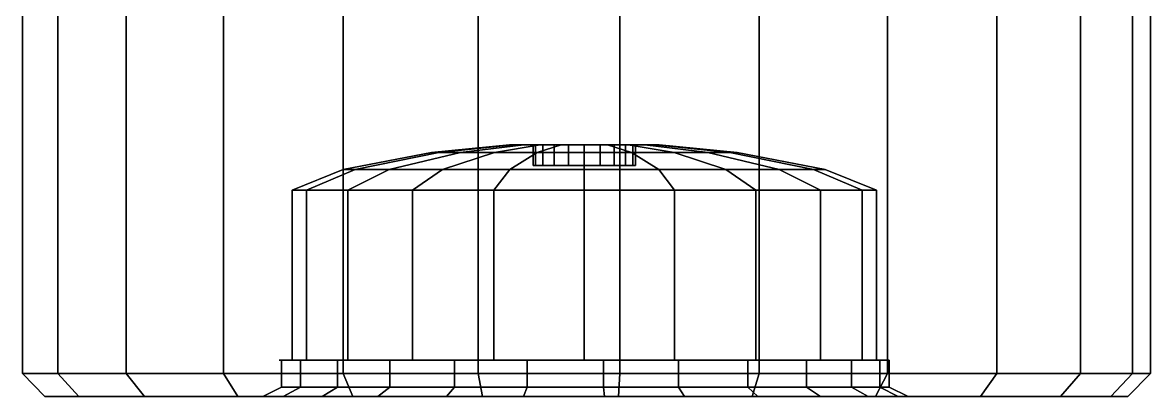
# Model space of a CAD drawing. Extents: x -11 to 118, y -54 to 30.
# Drawn here: x 47.82 to 55.96, y -0.79 to 1.91 of the extents above; entities that cross this region are included whole.
import ezdxf

# ---------------------------------------------------------------- set-up
doc = ezdxf.new("R2010")
doc.units = 0
doc.header["$MEASUREMENT"] = 0
doc.layers.add('CAR1', color=7, linetype='CONTINUOUS')
doc.layers.add('TIRES', color=19, linetype='CONTINUOUS')

msp = doc.modelspace()

# ---------------------------------------------------------------- linework, layer by layer
at = {"layer": 'CAR1', "color": 7, "linetype": 'Continuous'}
for points in [[(51.3309, 1.0233, 3.75), (50.7675, 0.9666, 3.75), (50.8215, 0.9666, 3.409), (51.3573, 1.0233, 3.5831)], [(51.3573, 1.0233, 3.9169), (50.8215, 0.9666, 4.091), (50.7675, 0.9666, 3.75), (51.3309, 1.0233, 3.75)], [(51.3573, 1.0233, 3.5831), (50.8215, 0.9666, 3.409), (50.9782, 0.9666, 3.1013), (51.434, 1.0233, 3.4325)], [(51.434, 1.0233, 4.0675), (50.9782, 0.9666, 4.3987), (50.8215, 0.9666, 4.091), (51.3573, 1.0233, 3.9169)], [(51.434, 1.0233, 3.4325), (50.9782, 0.9666, 3.1013), (51.2224, 0.9666, 2.8571), (51.5536, 1.0233, 3.313)], [(51.5536, 1.0233, 4.187), (51.2224, 0.9666, 4.6429), (50.9782, 0.9666, 4.3987), (51.434, 1.0233, 4.0675)], [(51.5536, 1.0233, 3.313), (51.2224, 0.9666, 2.8571), (51.53, 0.9666, 2.7004), (51.7041, 1.0233, 3.2362)], [(51.7041, 1.0233, 4.2638), (51.53, 0.9666, 4.7996), (51.2224, 0.9666, 4.6429), (51.5536, 1.0233, 4.187)], [(51.7041, 1.0233, 3.2362), (51.53, 0.9666, 2.7004), (51.8711, 0.9666, 2.6464), (51.8711, 1.0233, 3.2098)], [(51.8711, 1.0233, 4.2902), (51.8711, 0.9666, 4.8536), (51.53, 0.9666, 4.7996), (51.7041, 1.0233, 4.2638)], [(51.8711, 1.0233, 3.2098), (51.8711, 0.9666, 2.6464), (52.2121, 0.9666, 2.7004), (52.038, 1.0233, 3.2362)], [(52.038, 1.0233, 4.2638), (52.2121, 0.9666, 4.7996), (51.8711, 0.9666, 4.8536), (51.8711, 1.0233, 4.2902)], [(52.038, 1.0233, 3.2362), (52.2121, 0.9666, 2.7004), (52.5198, 0.9666, 2.8571), (52.1886, 1.0233, 3.313)], [(52.1886, 1.0233, 4.187), (52.5198, 0.9666, 4.6429), (52.2121, 0.9666, 4.7996), (52.038, 1.0233, 4.2638)], [(52.1886, 1.0233, 3.313), (52.5198, 0.9666, 2.8571), (52.7639, 0.9666, 3.1013), (52.3081, 1.0233, 3.4325)], [(52.3081, 1.0233, 4.0675), (52.7639, 0.9666, 4.3987), (52.5198, 0.9666, 4.6429), (52.1886, 1.0233, 4.187)], [(52.3081, 1.0233, 3.4325), (52.7639, 0.9666, 3.1013), (52.9207, 0.9666, 3.409), (52.3848, 1.0233, 3.5831)], [(52.3848, 1.0233, 3.9169), (52.9207, 0.9666, 4.091), (52.7639, 0.9666, 4.3987), (52.3081, 1.0233, 4.0675)], [(52.3848, 1.0233, 3.5831), (52.9207, 0.9666, 3.409), (52.9747, 0.9666, 3.75), (52.4113, 1.0233, 3.75)], [(52.4113, 1.0233, 3.75), (52.9747, 0.9666, 3.75), (52.9207, 0.9666, 4.091), (52.3848, 1.0233, 3.9169)], [(50.7675, 0.9666, 3.75), (50.1314, 0.846, 3.75), (50.2166, 0.846, 3.2124), (50.8215, 0.9666, 3.409)], [(50.8215, 0.9666, 4.091), (50.2166, 0.846, 4.2876), (50.1314, 0.846, 3.75), (50.7675, 0.9666, 3.75)], [(50.8215, 0.9666, 3.409), (50.2166, 0.846, 3.2124), (50.4637, 0.846, 2.7274), (50.9782, 0.9666, 3.1013)], [(50.9782, 0.9666, 4.3987), (50.4637, 0.846, 4.7726), (50.2166, 0.846, 4.2876), (50.8215, 0.9666, 4.091)], [(50.9782, 0.9666, 3.1013), (50.4637, 0.846, 2.7274), (50.8485, 0.846, 2.3426), (51.2224, 0.9666, 2.8571)], [(51.2224, 0.9666, 4.6429), (50.8485, 0.846, 5.1574), (50.4637, 0.846, 4.7726), (50.9782, 0.9666, 4.3987)], [(51.2224, 0.9666, 2.8571), (50.8485, 0.846, 2.3426), (51.3335, 0.846, 2.0955), (51.53, 0.9666, 2.7004)], [(51.53, 0.9666, 4.7996), (51.3335, 0.846, 5.4045), (50.8485, 0.846, 5.1574), (51.2224, 0.9666, 4.6429)], [(51.53, 0.9666, 2.7004), (51.3335, 0.846, 2.0955), (51.8711, 0.846, 2.0103), (51.8711, 0.9666, 2.6464)], [(51.8711, 0.9666, 4.8536), (51.8711, 0.846, 5.4897), (51.3335, 0.846, 5.4045), (51.53, 0.9666, 4.7996)], [(51.8711, 0.9666, 2.6464), (51.8711, 0.846, 2.0103), (52.4087, 0.846, 2.0955), (52.2121, 0.9666, 2.7004)], [(52.2121, 0.9666, 4.7996), (52.4087, 0.846, 5.4045), (51.8711, 0.846, 5.4897), (51.8711, 0.9666, 4.8536)], [(52.2121, 0.9666, 2.7004), (52.4087, 0.846, 2.0955), (52.8936, 0.846, 2.3426), (52.5198, 0.9666, 2.8571)], [(52.5198, 0.9666, 4.6429), (52.8936, 0.846, 5.1574), (52.4087, 0.846, 5.4045), (52.2121, 0.9666, 4.7996)], [(52.5198, 0.9666, 2.8571), (52.8936, 0.846, 2.3426), (53.2785, 0.846, 2.7274), (52.7639, 0.9666, 3.1013)], [(52.7639, 0.9666, 4.3987), (53.2785, 0.846, 4.7726), (52.8936, 0.846, 5.1574), (52.5198, 0.9666, 4.6429)], [(52.7639, 0.9666, 3.1013), (53.2785, 0.846, 2.7274), (53.5256, 0.846, 3.2124), (52.9207, 0.9666, 3.409)], [(52.9207, 0.9666, 4.091), (53.5256, 0.846, 4.2876), (53.2785, 0.846, 4.7726), (52.7639, 0.9666, 4.3987)], [(52.9207, 0.9666, 3.409), (53.5256, 0.846, 3.2124), (53.6107, 0.846, 3.75), (52.9747, 0.9666, 3.75)], [(52.9747, 0.9666, 3.75), (53.6107, 0.846, 3.75), (53.5256, 0.846, 4.2876), (52.9207, 0.9666, 4.091)], [(50.1314, 0.846, 3.75), (49.7626, 0.697, 3.75), (49.8658, 0.697, 3.0984), (50.2166, 0.846, 3.2124)], [(50.2166, 0.846, 4.2876), (49.8658, 0.697, 4.4016), (49.7626, 0.697, 3.75), (50.1314, 0.846, 3.75)], [(50.2166, 0.846, 3.2124), (49.8658, 0.697, 3.0984), (50.1653, 0.697, 2.5106), (50.4637, 0.846, 2.7274)], [(50.4637, 0.846, 4.7726), (50.1653, 0.697, 4.9894), (49.8658, 0.697, 4.4016), (50.2166, 0.846, 4.2876)], [(50.4637, 0.846, 2.7274), (50.1653, 0.697, 2.5106), (50.6317, 0.697, 2.0442), (50.8485, 0.846, 2.3426)], [(50.8485, 0.846, 5.1574), (50.6317, 0.697, 5.4558), (50.1653, 0.697, 4.9894), (50.4637, 0.846, 4.7726)], [(50.8485, 0.846, 2.3426), (50.6317, 0.697, 2.0442), (51.2195, 0.697, 1.7447), (51.3335, 0.846, 2.0955)], [(51.3335, 0.846, 5.4045), (51.2195, 0.697, 5.7553), (50.6317, 0.697, 5.4558), (50.8485, 0.846, 5.1574)], [(51.3335, 0.846, 2.0955), (51.2195, 0.697, 1.7447), (51.8711, 0.697, 1.6415), (51.8711, 0.846, 2.0103)], [(51.8711, 0.846, 5.4897), (51.8711, 0.697, 5.8585), (51.2195, 0.697, 5.7553), (51.3335, 0.846, 5.4045)], [(51.8711, 0.846, 2.0103), (51.8711, 0.697, 1.6415), (52.5226, 0.697, 1.7447), (52.4087, 0.846, 2.0955)], [(52.4087, 0.846, 5.4045), (52.5226, 0.697, 5.7553), (51.8711, 0.697, 5.8585), (51.8711, 0.846, 5.4897)], [(52.4087, 0.846, 2.0955), (52.5226, 0.697, 1.7447), (53.1104, 0.697, 2.0442), (52.8936, 0.846, 2.3426)], [(52.8936, 0.846, 5.1574), (53.1104, 0.697, 5.4558), (52.5226, 0.697, 5.7553), (52.4087, 0.846, 5.4045)], [(52.8936, 0.846, 2.3426), (53.1104, 0.697, 2.0442), (53.5769, 0.697, 2.5106), (53.2785, 0.846, 2.7274)], [(53.2785, 0.846, 4.7726), (53.5769, 0.697, 4.9894), (53.1104, 0.697, 5.4558), (52.8936, 0.846, 5.1574)], [(53.2785, 0.846, 2.7274), (53.5769, 0.697, 2.5106), (53.8764, 0.697, 3.0984), (53.5256, 0.846, 3.2124)], [(53.5256, 0.846, 4.2876), (53.8764, 0.697, 4.4016), (53.5769, 0.697, 4.9894), (53.2785, 0.846, 4.7726)], [(53.5256, 0.846, 3.2124), (53.8764, 0.697, 3.0984), (53.9796, 0.697, 3.75), (53.6107, 0.846, 3.75)], [(53.6107, 0.846, 3.75), (53.9796, 0.697, 3.75), (53.8764, 0.697, 4.4016), (53.5256, 0.846, 4.2876)], [(49.7626, 0.697, 3.75), (49.7626, -0.5301, 3.75), (49.8658, -0.5301, 3.0984), (49.8658, 0.697, 3.0984)], [(49.8658, 0.697, 4.4016), (49.8658, -0.5301, 4.4016), (49.7626, -0.5301, 3.75), (49.7626, 0.697, 3.75)], [(49.8658, 0.697, 3.0984), (49.8658, -0.5301, 3.0984), (50.1653, -0.5301, 2.5106), (50.1653, 0.697, 2.5106)], [(50.1653, 0.697, 4.9894), (50.1653, -0.5301, 4.9894), (49.8658, -0.5301, 4.4016), (49.8658, 0.697, 4.4016)], [(50.1653, 0.697, 2.5106), (50.1653, -0.5301, 2.5106), (50.6317, -0.5301, 2.0442), (50.6317, 0.697, 2.0442)], [(50.6317, 0.697, 5.4558), (50.6317, -0.5301, 5.4558), (50.1653, -0.5301, 4.9894), (50.1653, 0.697, 4.9894)], [(50.6317, 0.697, 2.0442), (50.6317, -0.5301, 2.0442), (51.2195, -0.5301, 1.7447), (51.2195, 0.697, 1.7447)], [(51.2195, 0.697, 5.7553), (51.2195, -0.5301, 5.7553), (50.6317, -0.5301, 5.4558), (50.6317, 0.697, 5.4558)], [(51.2195, 0.697, 1.7447), (51.2195, -0.5301, 1.7447), (51.8711, -0.5301, 1.6415), (51.8711, 0.697, 1.6415)], [(51.8711, 0.697, 5.8585), (51.8711, -0.5301, 5.8585), (51.2195, -0.5301, 5.7553), (51.2195, 0.697, 5.7553)], [(51.8711, 0.697, 1.6415), (51.8711, -0.5301, 1.6415), (52.5226, -0.5301, 1.7447), (52.5226, 0.697, 1.7447)], [(52.5226, 0.697, 5.7553), (52.5226, -0.5301, 5.7553), (51.8711, -0.5301, 5.8585), (51.8711, 0.697, 5.8585)], [(52.5226, 0.697, 1.7447), (52.5226, -0.5301, 1.7447), (53.1104, -0.5301, 2.0442), (53.1104, 0.697, 2.0442)], [(53.1104, 0.697, 5.4558), (53.1104, -0.5301, 5.4558), (52.5226, -0.5301, 5.7553), (52.5226, 0.697, 5.7553)], [(53.1104, 0.697, 2.0442), (53.1104, -0.5301, 2.0442), (53.5769, -0.5301, 2.5106), (53.5769, 0.697, 2.5106)], [(53.5769, 0.697, 4.9894), (53.5769, -0.5301, 4.9894), (53.1104, -0.5301, 5.4558), (53.1104, 0.697, 5.4558)], [(53.5769, 0.697, 2.5106), (53.5769, -0.5301, 2.5106), (53.8764, -0.5301, 3.0984), (53.8764, 0.697, 3.0984)], [(53.8764, 0.697, 4.4016), (53.8764, -0.5301, 4.4016), (53.5769, -0.5301, 4.9894), (53.5769, 0.697, 4.9894)], [(53.8764, 0.697, 3.0984), (53.8764, -0.5301, 3.0984), (53.9796, -0.5301, 3.75), (53.9796, 0.697, 3.75)], [(53.9796, 0.697, 3.75), (53.9796, -0.5301, 3.75), (53.8764, -0.5301, 4.4016), (53.8764, 0.697, 4.4016)], [(49.7626, -0.5301, 3.75), (49.6696, -0.5301, 3.75), (49.7774, -0.5301, 3.0697), (49.8658, -0.5301, 3.0984)], [(49.8658, -0.5301, 4.4016), (49.7774, -0.5301, 4.4303), (49.6696, -0.5301, 3.75), (49.7626, -0.5301, 3.75)], [(49.687, -0.7251, 3.4741), (49.687, -0.5301, 3.4741), (49.8242, -0.5301, 2.9396), (49.8242, -0.7251, 2.9396)], [(49.687, -0.7251, 4.0259), (49.687, -0.5301, 4.0259), (49.687, -0.5301, 3.4741), (49.687, -0.7251, 3.4741)], [(49.8242, -0.7251, 4.5604), (49.8242, -0.5301, 4.5604), (49.687, -0.5301, 4.0259), (49.687, -0.7251, 4.0259)], [(49.8658, -0.5301, 3.0984), (49.7774, -0.5301, 3.0697), (50.0901, -0.5301, 2.456), (50.1653, -0.5301, 2.5106)], [(50.1653, -0.5301, 4.9894), (50.0901, -0.5301, 5.044), (49.7774, -0.5301, 4.4303), (49.8658, -0.5301, 4.4016)], [(49.8242, -0.7251, 2.9396), (49.8242, -0.5301, 2.9396), (50.0901, -0.5301, 2.456), (50.0901, -0.7251, 2.456)], [(50.0901, -0.7251, 5.044), (50.0901, -0.5301, 5.044), (49.8242, -0.5301, 4.5604), (49.8242, -0.7251, 4.5604)], [(50.0901, -0.7251, 2.456), (50.0901, -0.5301, 2.456), (50.4678, -0.5301, 2.0538), (50.4678, -0.7251, 2.0538)], [(50.4678, -0.7251, 5.4462), (50.4678, -0.5301, 5.4462), (50.0901, -0.5301, 5.044), (50.0901, -0.7251, 5.044)], [(50.1653, -0.5301, 2.5106), (50.0901, -0.5301, 2.456), (50.5771, -0.5301, 1.969), (50.6317, -0.5301, 2.0442)], [(50.6317, -0.5301, 5.4558), (50.5771, -0.5301, 5.531), (50.0901, -0.5301, 5.044), (50.1653, -0.5301, 4.9894)], [(50.4678, -0.7251, 2.0538), (50.4678, -0.5301, 2.0538), (50.9337, -0.5301, 1.7581), (50.9337, -0.7251, 1.7581)], [(50.9337, -0.7251, 5.7419), (50.9337, -0.5301, 5.7419), (50.4678, -0.5301, 5.4462), (50.4678, -0.7251, 5.4462)], [(50.6317, -0.5301, 2.0442), (50.5771, -0.5301, 1.969), (51.1908, -0.5301, 1.6563), (51.2195, -0.5301, 1.7447)], [(51.2195, -0.5301, 5.7553), (51.1908, -0.5301, 5.8437), (50.5771, -0.5301, 5.531), (50.6317, -0.5301, 5.4558)], [(50.9337, -0.7251, 1.7581), (50.9337, -0.5301, 1.7581), (51.4586, -0.5301, 1.5875), (51.4586, -0.7251, 1.5875)], [(51.4586, -0.7251, 5.9125), (51.4586, -0.5301, 5.9125), (50.9337, -0.5301, 5.7419), (50.9337, -0.7251, 5.7419)], [(51.2195, -0.5301, 1.7447), (51.1908, -0.5301, 1.6563), (51.8711, -0.5301, 1.5486), (51.8711, -0.5301, 1.6415)], [(51.8711, -0.5301, 5.8585), (51.8711, -0.5301, 5.9514), (51.1908, -0.5301, 5.8437), (51.2195, -0.5301, 5.7553)], [(51.4586, -0.7251, 1.5875), (51.4586, -0.5301, 1.5875), (52.0093, -0.5301, 1.5529), (52.0093, -0.7251, 1.5529)], [(52.0093, -0.7251, 5.9471), (52.0093, -0.5301, 5.9471), (51.4586, -0.5301, 5.9125), (51.4586, -0.7251, 5.9125)], [(51.8711, -0.5301, 1.6415), (51.8711, -0.5301, 1.5486), (52.5514, -0.5301, 1.6563), (52.5226, -0.5301, 1.7447)], [(52.5226, -0.5301, 5.7553), (52.5514, -0.5301, 5.8437), (51.8711, -0.5301, 5.9514), (51.8711, -0.5301, 5.8585)], [(52.0093, -0.7251, 1.5529), (52.0093, -0.5301, 1.5529), (52.5514, -0.5301, 1.6563), (52.5514, -0.7251, 1.6563)], [(52.5514, -0.7251, 5.8437), (52.5514, -0.5301, 5.8437), (52.0093, -0.5301, 5.9471), (52.0093, -0.7251, 5.9471)], [(52.5226, -0.5301, 1.7447), (52.5514, -0.5301, 1.6563), (53.1651, -0.5301, 1.969), (53.1104, -0.5301, 2.0442)], [(53.1104, -0.5301, 5.4558), (53.1651, -0.5301, 5.531), (52.5514, -0.5301, 5.8437), (52.5226, -0.5301, 5.7553)], [(52.5514, -0.7251, 1.6563), (52.5514, -0.5301, 1.6563), (53.0507, -0.5301, 1.8913), (53.0507, -0.7251, 1.8913)], [(53.0507, -0.7251, 5.6087), (53.0507, -0.5301, 5.6087), (52.5514, -0.5301, 5.8437), (52.5514, -0.7251, 5.8437)], [(53.0507, -0.7251, 1.8913), (53.0507, -0.5301, 1.8913), (53.4759, -0.5301, 2.243), (53.4759, -0.7251, 2.243)], [(53.4759, -0.7251, 5.257), (53.4759, -0.5301, 5.257), (53.0507, -0.5301, 5.6087), (53.0507, -0.7251, 5.6087)], [(53.1104, -0.5301, 2.0442), (53.1651, -0.5301, 1.969), (53.6521, -0.5301, 2.456), (53.5769, -0.5301, 2.5106)], [(53.5769, -0.5301, 4.9894), (53.6521, -0.5301, 5.044), (53.1651, -0.5301, 5.531), (53.1104, -0.5301, 5.4558)], [(53.4759, -0.7251, 2.243), (53.4759, -0.5301, 2.243), (53.8002, -0.5301, 2.6894), (53.8002, -0.7251, 2.6894)], [(53.8002, -0.7251, 4.8106), (53.8002, -0.5301, 4.8106), (53.4759, -0.5301, 5.257), (53.4759, -0.7251, 5.257)], [(53.5769, -0.5301, 2.5106), (53.6521, -0.5301, 2.456), (53.9648, -0.5301, 3.0697), (53.8764, -0.5301, 3.0984)], [(53.8764, -0.5301, 4.4016), (53.9648, -0.5301, 4.4303), (53.6521, -0.5301, 5.044), (53.5769, -0.5301, 4.9894)], [(53.8002, -0.7251, 2.6894), (53.8002, -0.5301, 2.6894), (54.0034, -0.5301, 3.2025), (54.0034, -0.7251, 3.2025)], [(54.0034, -0.7251, 4.2975), (54.0034, -0.5301, 4.2975), (53.8002, -0.5301, 4.8106), (53.8002, -0.7251, 4.8106)], [(53.8764, -0.5301, 3.0984), (53.9648, -0.5301, 3.0697), (54.0725, -0.5301, 3.75), (53.9796, -0.5301, 3.75)], [(53.9796, -0.5301, 3.75), (54.0725, -0.5301, 3.75), (53.9648, -0.5301, 4.4303), (53.8764, -0.5301, 4.4016)], [(54.0034, -0.7251, 3.2025), (54.0034, -0.5301, 3.2025), (54.0725, -0.5301, 3.75), (54.0725, -0.7251, 3.75)], [(54.0725, -0.7251, 3.75), (54.0725, -0.5301, 3.75), (54.0034, -0.5301, 4.2975), (54.0034, -0.7251, 4.2975)]]:
    msp.add_3dface(points, dxfattribs=at)
at = {"layer": 'CAR1', "color": 197, "linetype": 'Continuous'}
for points in [[(51.5022, 1.0233, 3.75), (51.3309, 1.0233, 3.75), (51.3573, 1.0233, 3.5831), (51.5203, 1.0233, 3.636)], [(51.5203, 1.0233, 3.864), (51.3573, 1.0233, 3.9169), (51.3309, 1.0233, 3.75), (51.5022, 1.0233, 3.75)], [(51.5203, 1.0233, 3.636), (51.3573, 1.0233, 3.5831), (51.434, 1.0233, 3.4325), (51.5727, 1.0233, 3.5332)], [(51.5727, 1.0233, 3.9668), (51.434, 1.0233, 4.0675), (51.3573, 1.0233, 3.9169), (51.5203, 1.0233, 3.864)], [(51.5727, 1.0233, 3.5332), (51.434, 1.0233, 3.4325), (51.5536, 1.0233, 3.313), (51.6543, 1.0233, 3.4516)], [(51.6543, 1.0233, 4.0484), (51.5536, 1.0233, 4.187), (51.434, 1.0233, 4.0675), (51.5727, 1.0233, 3.9668)], [(51.5022, 0.8744, 3.75), (51.5022, 1.0233, 3.75), (51.5203, 1.0233, 3.636), (51.5203, 0.8744, 3.636)], [(51.5203, 0.8744, 3.864), (51.5203, 1.0233, 3.864), (51.5022, 1.0233, 3.75), (51.5022, 0.8744, 3.75)], [(51.5203, 0.8744, 3.636), (51.5203, 1.0233, 3.636), (51.5727, 1.0233, 3.5332), (51.5727, 0.8744, 3.5332)], [(51.5727, 0.8744, 3.9668), (51.5727, 1.0233, 3.9668), (51.5203, 1.0233, 3.864), (51.5203, 0.8744, 3.864)], [(51.6543, 1.0233, 3.4516), (51.5536, 1.0233, 3.313), (51.7041, 1.0233, 3.2362), (51.7571, 1.0233, 3.3992)], [(51.7571, 1.0233, 4.1008), (51.7041, 1.0233, 4.2638), (51.5536, 1.0233, 4.187), (51.6543, 1.0233, 4.0484)], [(51.5727, 0.8744, 3.5332), (51.5727, 1.0233, 3.5332), (51.6543, 1.0233, 3.4516), (51.6543, 0.8744, 3.4516)], [(51.6543, 0.8744, 4.0484), (51.6543, 1.0233, 4.0484), (51.5727, 1.0233, 3.9668), (51.5727, 0.8744, 3.9668)], [(51.6543, 0.8744, 3.4516), (51.6543, 1.0233, 3.4516), (51.7571, 1.0233, 3.3992), (51.7571, 0.8744, 3.3992)], [(51.7571, 0.8744, 4.1008), (51.7571, 1.0233, 4.1008), (51.6543, 1.0233, 4.0484), (51.6543, 0.8744, 4.0484)], [(51.7571, 1.0233, 3.3992), (51.7041, 1.0233, 3.2362), (51.8711, 1.0233, 3.2098), (51.8711, 1.0233, 3.3812)], [(51.8711, 1.0233, 4.1188), (51.8711, 1.0233, 4.2902), (51.7041, 1.0233, 4.2638), (51.7571, 1.0233, 4.1008)], [(51.7571, 0.8744, 3.3992), (51.7571, 1.0233, 3.3992), (51.8711, 1.0233, 3.3812), (51.8711, 0.8744, 3.3812)], [(51.8711, 0.8744, 4.1188), (51.8711, 1.0233, 4.1188), (51.7571, 1.0233, 4.1008), (51.7571, 0.8744, 4.1008)], [(51.8711, 0.8744, 3.3812), (51.8711, 1.0233, 3.3812), (51.9851, 1.0233, 3.3992), (51.9851, 0.8744, 3.3992)], [(51.8711, 1.0233, 3.3812), (51.8711, 1.0233, 3.2098), (52.038, 1.0233, 3.2362), (51.9851, 1.0233, 3.3992)], [(51.9851, 0.8744, 4.1008), (51.9851, 1.0233, 4.1008), (51.8711, 1.0233, 4.1188), (51.8711, 0.8744, 4.1188)], [(51.9851, 1.0233, 4.1008), (52.038, 1.0233, 4.2638), (51.8711, 1.0233, 4.2902), (51.8711, 1.0233, 4.1188)], [(51.9851, 0.8744, 3.3992), (51.9851, 1.0233, 3.3992), (52.0879, 1.0233, 3.4516), (52.0879, 0.8744, 3.4516)], [(51.9851, 1.0233, 3.3992), (52.038, 1.0233, 3.2362), (52.1886, 1.0233, 3.313), (52.0879, 1.0233, 3.4516)], [(52.0879, 0.8744, 4.0484), (52.0879, 1.0233, 4.0484), (51.9851, 1.0233, 4.1008), (51.9851, 0.8744, 4.1008)], [(52.0879, 1.0233, 4.0484), (52.1886, 1.0233, 4.187), (52.038, 1.0233, 4.2638), (51.9851, 1.0233, 4.1008)], [(52.0879, 0.8744, 3.4516), (52.0879, 1.0233, 3.4516), (52.1695, 1.0233, 3.5332), (52.1695, 0.8744, 3.5332)], [(52.0879, 1.0233, 3.4516), (52.1886, 1.0233, 3.313), (52.3081, 1.0233, 3.4325), (52.1695, 1.0233, 3.5332)], [(52.1695, 0.8744, 3.9668), (52.1695, 1.0233, 3.9668), (52.0879, 1.0233, 4.0484), (52.0879, 0.8744, 4.0484)], [(52.1695, 1.0233, 3.9668), (52.3081, 1.0233, 4.0675), (52.1886, 1.0233, 4.187), (52.0879, 1.0233, 4.0484)], [(52.1695, 0.8744, 3.5332), (52.1695, 1.0233, 3.5332), (52.2219, 1.0233, 3.636), (52.2219, 0.8744, 3.636)], [(52.1695, 1.0233, 3.5332), (52.3081, 1.0233, 3.4325), (52.3848, 1.0233, 3.5831), (52.2219, 1.0233, 3.636)], [(52.2219, 0.8744, 3.864), (52.2219, 1.0233, 3.864), (52.1695, 1.0233, 3.9668), (52.1695, 0.8744, 3.9668)], [(52.2219, 1.0233, 3.864), (52.3848, 1.0233, 3.9169), (52.3081, 1.0233, 4.0675), (52.1695, 1.0233, 3.9668)], [(52.2219, 0.8744, 3.636), (52.2219, 1.0233, 3.636), (52.2399, 1.0233, 3.75), (52.2399, 0.8744, 3.75)], [(52.2219, 1.0233, 3.636), (52.3848, 1.0233, 3.5831), (52.4113, 1.0233, 3.75), (52.2399, 1.0233, 3.75)], [(52.2399, 0.8744, 3.75), (52.2399, 1.0233, 3.75), (52.2219, 1.0233, 3.864), (52.2219, 0.8744, 3.864)], [(52.2399, 1.0233, 3.75), (52.4113, 1.0233, 3.75), (52.3848, 1.0233, 3.9169), (52.2219, 1.0233, 3.864)], [(51.8711, 0.8744, 3.75), (51.5022, 0.8744, 3.75), (51.5203, 0.8744, 3.636), (51.8711, 0.8744, 3.75)], [(51.8711, 0.8744, 3.75), (51.5203, 0.8744, 3.864), (51.5022, 0.8744, 3.75), (51.8711, 0.8744, 3.75)], [(51.8711, 0.8744, 3.75), (51.5203, 0.8744, 3.636), (51.5727, 0.8744, 3.5332), (51.8711, 0.8744, 3.75)], [(51.8711, 0.8744, 3.75), (51.5727, 0.8744, 3.9668), (51.5203, 0.8744, 3.864), (51.8711, 0.8744, 3.75)], [(51.8711, 0.8744, 3.75), (51.5727, 0.8744, 3.5332), (51.6543, 0.8744, 3.4516), (51.8711, 0.8744, 3.75)], [(51.8711, 0.8744, 3.75), (51.6543, 0.8744, 4.0484), (51.5727, 0.8744, 3.9668), (51.8711, 0.8744, 3.75)], [(51.8711, 0.8744, 3.75), (51.6543, 0.8744, 3.4516), (51.7571, 0.8744, 3.3992), (51.8711, 0.8744, 3.75)], [(51.8711, 0.8744, 3.75), (51.7571, 0.8744, 4.1008), (51.6543, 0.8744, 4.0484), (51.8711, 0.8744, 3.75)], [(51.8711, 0.8744, 3.75), (51.7571, 0.8744, 3.3992), (51.8711, 0.8744, 3.3812), (51.8711, 0.8744, 3.75)], [(51.8711, 0.8744, 3.75), (51.8711, 0.8744, 4.1188), (51.7571, 0.8744, 4.1008), (51.8711, 0.8744, 3.75)], [(51.8711, 0.8744, 3.75), (52.2219, 0.8744, 3.636), (52.2399, 0.8744, 3.75), (51.8711, 0.8744, 3.75)], [(51.8711, 0.8744, 3.75), (52.1695, 0.8744, 3.5332), (52.2219, 0.8744, 3.636), (51.8711, 0.8744, 3.75)], [(51.8711, 0.8744, 3.75), (52.0879, 0.8744, 3.4516), (52.1695, 0.8744, 3.5332), (51.8711, 0.8744, 3.75)], [(51.8711, 0.8744, 3.75), (51.9851, 0.8744, 3.3992), (52.0879, 0.8744, 3.4516), (51.8711, 0.8744, 3.75)], [(51.8711, 0.8744, 3.75), (51.8711, 0.8744, 3.3812), (51.9851, 0.8744, 3.3992), (51.8711, 0.8744, 3.75)], [(51.8711, 0.8744, 3.75), (51.9851, 0.8744, 4.1008), (51.8711, 0.8744, 4.1188), (51.8711, 0.8744, 3.75)], [(51.8711, 0.8744, 3.75), (52.0879, 0.8744, 4.0484), (51.9851, 0.8744, 4.1008), (51.8711, 0.8744, 3.75)], [(51.8711, 0.8744, 3.75), (52.1695, 0.8744, 3.9668), (52.0879, 0.8744, 4.0484), (51.8711, 0.8744, 3.75)], [(51.8711, 0.8744, 3.75), (52.2219, 0.8744, 3.864), (52.1695, 0.8744, 3.9668), (51.8711, 0.8744, 3.75)], [(51.8711, 0.8744, 3.75), (52.2399, 0.8744, 3.75), (52.2219, 0.8744, 3.864), (51.8711, 0.8744, 3.75)]]:
    msp.add_3dface(points, dxfattribs=at)
at = {"layer": 'TIRES', "linetype": 'Continuous'}
for points in [[(47.817, 4.1159, 3.2378), (47.817, -0.6258, 3.2378), (48.0717, -0.6258, 2.2457), (48.0717, 4.1159, 2.2457)], [(47.817, 4.1159, 4.2622), (47.817, -0.6258, 4.2622), (47.817, -0.6258, 3.2378), (47.817, 4.1159, 3.2378)], [(48.0717, 4.1159, 5.2543), (48.0717, -0.6258, 5.2543), (47.817, -0.6258, 4.2622), (47.817, 4.1159, 4.2622)], [(48.0717, 4.1159, 2.2457), (48.0717, -0.6258, 2.2457), (48.5652, -0.6258, 1.3481), (48.5652, 4.1159, 1.3481)], [(48.5652, 4.1159, 6.1519), (48.5652, -0.6258, 6.1519), (48.0717, -0.6258, 5.2543), (48.0717, 4.1159, 5.2543)], [(48.5652, 4.1159, 1.3481), (48.5652, -0.6258, 1.3481), (49.2664, -0.6258, 0.6014), (49.2664, 4.1159, 0.6014)], [(49.2664, 4.1159, 6.8986), (49.2664, -0.6258, 6.8986), (48.5652, -0.6258, 6.1519), (48.5652, 4.1159, 6.1519)], [(49.2664, 4.1159, 0.6014), (49.2664, -0.6258, 0.6014), (50.1312, -0.6258, 0.0526), (50.1312, 4.1159, 0.0526)], [(50.1312, 4.1159, 7.4474), (50.1312, -0.6258, 7.4474), (49.2664, -0.6258, 6.8986), (49.2664, 4.1159, 6.8986)], [(50.1312, 4.1159, 0.0526), (50.1312, -0.6258, 0.0526), (51.1054, -0.6258, -0.2639), (51.1054, 4.1159, -0.2639)], [(51.1054, 4.1159, 7.7639), (51.1054, -0.6258, 7.7639), (50.1312, -0.6258, 7.4474), (50.1312, 4.1159, 7.4474)], [(51.1054, 4.1159, -0.2639), (51.1054, -0.6258, -0.2639), (52.1277, -0.6258, -0.3283), (52.1277, 4.1159, -0.3283)], [(52.1277, 4.1159, 7.8283), (52.1277, -0.6258, 7.8283), (51.1054, -0.6258, 7.7639), (51.1054, 4.1159, 7.7639)], [(52.1277, 4.1159, -0.3283), (52.1277, -0.6258, -0.3283), (53.1338, -0.6258, -0.1363), (53.1338, 4.1159, -0.1363)], [(53.1338, 4.1159, 7.6363), (53.1338, -0.6258, 7.6363), (52.1277, -0.6258, 7.8283), (52.1277, 4.1159, 7.8283)], [(53.1338, 4.1159, -0.1363), (53.1338, -0.6258, -0.1363), (54.0606, -0.6258, 0.2998), (54.0606, 4.1159, 0.2998)], [(54.0606, 4.1159, 7.2002), (54.0606, -0.6258, 7.2002), (53.1338, -0.6258, 7.6363), (53.1338, 4.1159, 7.6363)], [(54.0606, 4.1159, 0.2998), (54.0606, -0.6258, 0.2998), (54.8499, -0.6258, 0.9527), (54.8499, 4.1159, 0.9527)], [(54.8499, 4.1159, 6.5473), (54.8499, -0.6258, 6.5473), (54.0606, -0.6258, 7.2002), (54.0606, 4.1159, 7.2002)], [(54.8499, 4.1159, 0.9527), (54.8499, -0.6258, 0.9527), (55.452, -0.6258, 1.7814), (55.452, 4.1159, 1.7814)], [(55.452, 4.1159, 5.7186), (55.452, -0.6258, 5.7186), (54.8499, -0.6258, 6.5473), (54.8499, 4.1159, 6.5473)], [(55.452, 4.1159, 1.7814), (55.452, -0.6258, 1.7814), (55.829, -0.6258, 2.7338), (55.829, 4.1159, 2.7338)], [(55.829, 4.1159, 4.7662), (55.829, -0.6258, 4.7662), (55.452, -0.6258, 5.7186), (55.452, 4.1159, 5.7186)], [(55.829, 4.1159, 2.7338), (55.829, -0.6258, 2.7338), (55.9574, -0.6258, 3.75), (55.9574, 4.1159, 3.75)], [(55.9574, 4.1159, 3.75), (55.9574, -0.6258, 3.75), (55.829, -0.6258, 4.7662), (55.829, 4.1159, 4.7662)], [(47.817, -0.6258, 3.2378), (47.9783, -0.7925, 3.2582), (48.2229, -0.7925, 2.3056), (48.0717, -0.6258, 2.2457)], [(47.817, -0.6258, 4.2622), (47.9783, -0.7925, 4.2418), (47.9783, -0.7925, 3.2582), (47.817, -0.6258, 3.2378)], [(48.0717, -0.6258, 5.2543), (48.2229, -0.7925, 5.1944), (47.9783, -0.7925, 4.2418), (47.817, -0.6258, 4.2622)], [(48.0717, -0.6258, 2.2457), (48.2229, -0.7925, 2.3056), (48.6967, -0.7925, 1.4437), (48.5652, -0.6258, 1.3481)], [(48.5652, -0.6258, 6.1519), (48.6967, -0.7925, 6.0563), (48.2229, -0.7925, 5.1944), (48.0717, -0.6258, 5.2543)], [(48.5652, -0.6258, 1.3481), (48.6967, -0.7925, 1.4437), (49.37, -0.7925, 0.7267), (49.2664, -0.6258, 0.6014)], [(49.2664, -0.6258, 6.8986), (49.37, -0.7925, 6.7733), (48.6967, -0.7925, 6.0563), (48.5652, -0.6258, 6.1519)], [(49.2664, -0.6258, 0.6014), (49.37, -0.7925, 0.7267), (50.2005, -0.7925, 0.1997), (50.1312, -0.6258, 0.0526)], [(50.1312, -0.6258, 7.4474), (50.2005, -0.7925, 7.3003), (49.37, -0.7925, 6.7733), (49.2664, -0.6258, 6.8986)], [(50.1312, -0.6258, 0.0526), (50.2005, -0.7925, 0.1997), (51.1359, -0.7925, -0.1042), (51.1054, -0.6258, -0.2639)], [(51.1054, -0.6258, 7.7639), (51.1359, -0.7925, 7.6042), (50.2005, -0.7925, 7.3003), (50.1312, -0.6258, 7.4474)], [(51.1054, -0.6258, -0.2639), (51.1359, -0.7925, -0.1042), (52.1174, -0.7925, -0.1659), (52.1277, -0.6258, -0.3283)], [(52.1277, -0.6258, 7.8283), (52.1174, -0.7925, 7.6659), (51.1359, -0.7925, 7.6042), (51.1054, -0.6258, 7.7639)], [(52.1277, -0.6258, -0.3283), (52.1174, -0.7925, -0.1659), (53.0836, -0.7925, 0.0184), (53.1338, -0.6258, -0.1363)], [(53.1338, -0.6258, 7.6363), (53.0836, -0.7925, 7.4816), (52.1174, -0.7925, 7.6659), (52.1277, -0.6258, 7.8283)], [(53.1338, -0.6258, -0.1363), (53.0836, -0.7925, 0.0184), (53.9735, -0.7925, 0.4371), (54.0606, -0.6258, 0.2998)], [(54.0606, -0.6258, 7.2002), (53.9735, -0.7925, 7.0629), (53.0836, -0.7925, 7.4816), (53.1338, -0.6258, 7.6363)], [(54.0606, -0.6258, 0.2998), (53.9735, -0.7925, 0.4371), (54.7313, -0.7925, 1.0641), (54.8499, -0.6258, 0.9527)], [(54.8499, -0.6258, 6.5473), (54.7313, -0.7925, 6.4359), (53.9735, -0.7925, 7.0629), (54.0606, -0.6258, 7.2002)], [(54.8499, -0.6258, 0.9527), (54.7313, -0.7925, 1.0641), (55.3094, -0.7925, 1.8597), (55.452, -0.6258, 1.7814)], [(55.452, -0.6258, 5.7186), (55.3094, -0.7925, 5.6403), (54.7313, -0.7925, 6.4359), (54.8499, -0.6258, 6.5473)], [(55.452, -0.6258, 1.7814), (55.3094, -0.7925, 1.8597), (55.6715, -0.7925, 2.7742), (55.829, -0.6258, 2.7338)], [(55.829, -0.6258, 4.7662), (55.6715, -0.7925, 4.7258), (55.3094, -0.7925, 5.6403), (55.452, -0.6258, 5.7186)], [(55.829, -0.6258, 2.7338), (55.6715, -0.7925, 2.7742), (55.7948, -0.7925, 3.75), (55.9574, -0.6258, 3.75)], [(55.9574, -0.6258, 3.75), (55.7948, -0.7925, 3.75), (55.6715, -0.7925, 4.7258), (55.829, -0.6258, 4.7662)], [(49.5516, -0.7925, 3.457), (49.687, -0.7251, 3.4741), (49.8242, -0.7251, 2.9396), (49.6973, -0.7925, 2.8893)], [(49.5516, -0.7925, 4.043), (49.687, -0.7251, 4.0259), (49.687, -0.7251, 3.4741), (49.5516, -0.7925, 3.457)], [(49.6973, -0.7925, 4.6107), (49.8242, -0.7251, 4.5604), (49.687, -0.7251, 4.0259), (49.5516, -0.7925, 4.043)], [(49.6973, -0.7925, 2.8893), (49.8242, -0.7251, 2.9396), (50.0901, -0.7251, 2.456), (49.9796, -0.7925, 2.3758)], [(49.9796, -0.7925, 5.1242), (50.0901, -0.7251, 5.044), (49.8242, -0.7251, 4.5604), (49.6973, -0.7925, 4.6107)], [(49.9796, -0.7925, 2.3758), (50.0901, -0.7251, 2.456), (50.4678, -0.7251, 2.0538), (50.3808, -0.7925, 1.9486)], [(50.3808, -0.7925, 5.5514), (50.4678, -0.7251, 5.4462), (50.0901, -0.7251, 5.044), (49.9796, -0.7925, 5.1242)], [(50.3808, -0.7925, 1.9486), (50.4678, -0.7251, 2.0538), (50.9337, -0.7251, 1.7581), (50.8756, -0.7925, 1.6346)], [(50.8756, -0.7925, 5.8654), (50.9337, -0.7251, 5.7419), (50.4678, -0.7251, 5.4462), (50.3808, -0.7925, 5.5514)], [(50.8756, -0.7925, 1.6346), (50.9337, -0.7251, 1.7581), (51.4586, -0.7251, 1.5875), (51.433, -0.7925, 1.4535)], [(51.433, -0.7925, 6.0465), (51.4586, -0.7251, 5.9125), (50.9337, -0.7251, 5.7419), (50.8756, -0.7925, 5.8654)], [(51.433, -0.7925, 1.4535), (51.4586, -0.7251, 1.5875), (52.0093, -0.7251, 1.5529), (52.0179, -0.7925, 1.4167)], [(52.0179, -0.7925, 6.0833), (52.0093, -0.7251, 5.9471), (51.4586, -0.7251, 5.9125), (51.433, -0.7925, 6.0465)], [(52.0179, -0.7925, 1.4167), (52.0093, -0.7251, 1.5529), (52.5514, -0.7251, 1.6563), (52.5935, -0.7925, 1.5265)], [(52.5935, -0.7925, 5.9735), (52.5514, -0.7251, 5.8437), (52.0093, -0.7251, 5.9471), (52.0179, -0.7925, 6.0833)], [(52.5935, -0.7925, 1.5265), (52.5514, -0.7251, 1.6563), (53.0507, -0.7251, 1.8913), (53.1238, -0.7925, 1.776)], [(53.1238, -0.7925, 5.724), (53.0507, -0.7251, 5.6087), (52.5514, -0.7251, 5.8437), (52.5935, -0.7925, 5.9735)], [(53.1238, -0.7925, 1.776), (53.0507, -0.7251, 1.8913), (53.4759, -0.7251, 2.243), (53.5754, -0.7925, 2.1496)], [(53.5754, -0.7925, 5.3504), (53.4759, -0.7251, 5.257), (53.0507, -0.7251, 5.6087), (53.1238, -0.7925, 5.724)], [(53.5754, -0.7925, 2.1496), (53.4759, -0.7251, 2.243), (53.8002, -0.7251, 2.6894), (53.9198, -0.7925, 2.6237)], [(53.9198, -0.7925, 4.8763), (53.8002, -0.7251, 4.8106), (53.4759, -0.7251, 5.257), (53.5754, -0.7925, 5.3504)], [(53.9198, -0.7925, 2.6237), (53.8002, -0.7251, 2.6894), (54.0034, -0.7251, 3.2025), (54.1356, -0.7925, 3.1686)], [(54.1356, -0.7925, 4.3314), (54.0034, -0.7251, 4.2975), (53.8002, -0.7251, 4.8106), (53.9198, -0.7925, 4.8763)], [(54.1356, -0.7925, 3.1686), (54.0034, -0.7251, 3.2025), (54.0725, -0.7251, 3.75), (54.209, -0.7925, 3.75)], [(54.209, -0.7925, 3.75), (54.0725, -0.7251, 3.75), (54.0034, -0.7251, 4.2975), (54.1356, -0.7925, 4.3314)], [(47.9783, -0.7925, 3.2582), (49.5516, -0.7925, 3.457), (49.6973, -0.7925, 2.8893), (48.2229, -0.7925, 2.3056)], [(47.9783, -0.7925, 4.2418), (49.5516, -0.7925, 4.043), (49.5516, -0.7925, 3.457), (47.9783, -0.7925, 3.2582)], [(48.2229, -0.7925, 5.1944), (49.6973, -0.7925, 4.6107), (49.5516, -0.7925, 4.043), (47.9783, -0.7925, 4.2418)], [(48.2229, -0.7925, 2.3056), (49.6973, -0.7925, 2.8893), (49.9796, -0.7925, 2.3758), (48.6967, -0.7925, 1.4437)], [(48.6967, -0.7925, 6.0563), (49.9796, -0.7925, 5.1242), (49.6973, -0.7925, 4.6107), (48.2229, -0.7925, 5.1944)], [(48.6967, -0.7925, 1.4437), (49.9796, -0.7925, 2.3758), (50.3808, -0.7925, 1.9486), (49.37, -0.7925, 0.7267)], [(49.37, -0.7925, 6.7733), (50.3808, -0.7925, 5.5514), (49.9796, -0.7925, 5.1242), (48.6967, -0.7925, 6.0563)], [(49.37, -0.7925, 0.7267), (50.3808, -0.7925, 1.9486), (50.8756, -0.7925, 1.6346), (50.2005, -0.7925, 0.1997)], [(50.2005, -0.7925, 7.3003), (50.8756, -0.7925, 5.8654), (50.3808, -0.7925, 5.5514), (49.37, -0.7925, 6.7733)], [(50.2005, -0.7925, 0.1997), (50.8756, -0.7925, 1.6346), (51.433, -0.7925, 1.4535), (51.1359, -0.7925, -0.1042)], [(51.1359, -0.7925, 7.6042), (51.433, -0.7925, 6.0465), (50.8756, -0.7925, 5.8654), (50.2005, -0.7925, 7.3003)], [(51.1359, -0.7925, -0.1042), (51.433, -0.7925, 1.4535), (52.0179, -0.7925, 1.4167), (52.1174, -0.7925, -0.1659)], [(52.1174, -0.7925, 7.6659), (52.0179, -0.7925, 6.0833), (51.433, -0.7925, 6.0465), (51.1359, -0.7925, 7.6042)], [(52.1174, -0.7925, -0.1659), (52.0179, -0.7925, 1.4167), (52.5935, -0.7925, 1.5265), (53.0836, -0.7925, 0.0184)], [(53.0836, -0.7925, 7.4816), (52.5935, -0.7925, 5.9735), (52.0179, -0.7925, 6.0833), (52.1174, -0.7925, 7.6659)], [(53.0836, -0.7925, 0.0184), (52.5935, -0.7925, 1.5265), (53.1238, -0.7925, 1.776), (53.9735, -0.7925, 0.4371)], [(53.9735, -0.7925, 7.0629), (53.1238, -0.7925, 5.724), (52.5935, -0.7925, 5.9735), (53.0836, -0.7925, 7.4816)], [(53.9735, -0.7925, 0.4371), (53.1238, -0.7925, 1.776), (53.5754, -0.7925, 2.1496), (54.7313, -0.7925, 1.0641)], [(54.7313, -0.7925, 6.4359), (53.5754, -0.7925, 5.3504), (53.1238, -0.7925, 5.724), (53.9735, -0.7925, 7.0629)], [(54.7313, -0.7925, 1.0641), (53.5754, -0.7925, 2.1496), (53.9198, -0.7925, 2.6237), (55.3094, -0.7925, 1.8597)], [(55.3094, -0.7925, 5.6403), (53.9198, -0.7925, 4.8763), (53.5754, -0.7925, 5.3504), (54.7313, -0.7925, 6.4359)], [(55.3094, -0.7925, 1.8597), (53.9198, -0.7925, 2.6237), (54.1356, -0.7925, 3.1686), (55.6715, -0.7925, 2.7742)], [(55.6715, -0.7925, 4.7258), (54.1356, -0.7925, 4.3314), (53.9198, -0.7925, 4.8763), (55.3094, -0.7925, 5.6403)], [(55.6715, -0.7925, 2.7742), (54.1356, -0.7925, 3.1686), (54.209, -0.7925, 3.75), (55.7948, -0.7925, 3.75)], [(55.7948, -0.7925, 3.75), (54.209, -0.7925, 3.75), (54.1356, -0.7925, 4.3314), (55.6715, -0.7925, 4.7258)]]:
    msp.add_3dface(points, dxfattribs=at)

doc.saveas('drawing.dxf')
